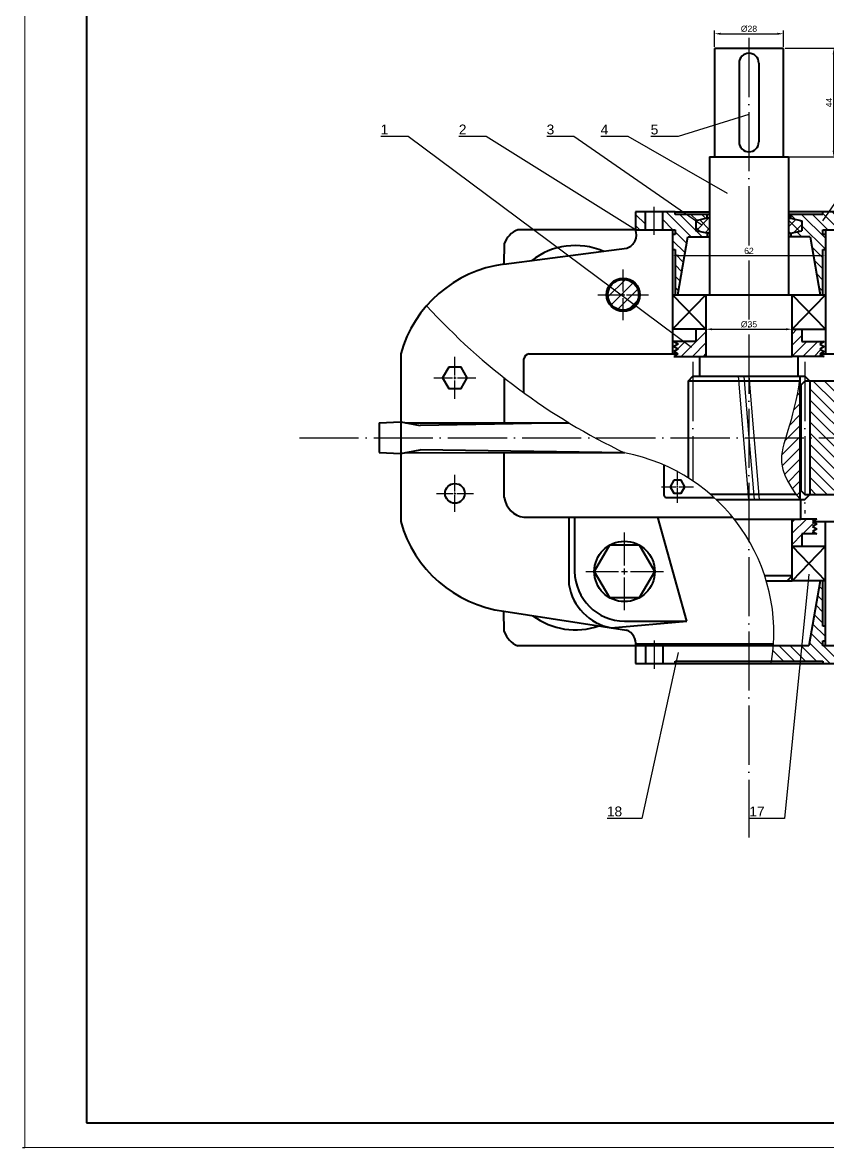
# Model space of a CAD drawing. Header units: millimetres. Extents: x 0 to 2913, y 0 to 841.
# Drawn here: x 0 to 326.5, y 0 to 456.5 of the extents above; entities that cross this region are included whole.
import ezdxf
from ezdxf import colors
from ezdxf.entities.mleader import LeaderData, LeaderLine
from ezdxf.math import Vec2, Vec3

# ---------------------------------------------------------------- set-up
doc = ezdxf.new("R2010")
doc.units = ezdxf.units.MM
for name, pattern in [('ACAD_ISO04W100', [30, 24, -3, 0, -3]), ('CENTER2', [28.575, 19.05, -3.175, 3.175, -3.175]), ('DASHED2', [9.525, 6.35, -3.175])]:
    doc.linetypes.add(name, pattern=pattern)
doc.layers.get('0').update_dxf_attribs({"linetype": 'ACAD_ISO04W100'})
doc.layers.add('1', color=1, linetype='Continuous')
doc.layers.add('2', color=255, linetype='Continuous')
doc.layers.add('文字', color=7, linetype='Continuous', lineweight=15)
doc.layers.add('粗实线', color=7, linetype='Continuous', lineweight=30)
doc.styles.get("Standard").update_dxf_attribs({"font": 'arial.ttf'})
doc.dimstyles.new('ISO-25', dxfattribs={"dimtxt": 2.5, "dimasz": 2.5, "dimexe": 1.25, "dimexo": 0.625, "dimtad": 1, "dimtxsty": 'Standard', "dimcen": 2.5, "dimadec": 0, "dimazin": 0, "dimtfac": 1, "dimtmove": 0, "dimatfit": 3, "dimfxl": 1, "dimarcsym": 0})
pattern_1 = [(45, (-2254.677, -853.864), (-2.245064, 2.245064), [])]
pattern_2 = [(135, (-2254.677, -853.864), (-2.245064, -2.245064), [])]

# ---------------------------------------------------------------- blocks, each defined once
blk = doc.blocks.new('*U18')
at = {"color": 0, "linetype": 'CENTER2', "transparency": 16777216}
for p, q in [((0, 2.451), (0, 15.755)), ((-15.755, 0), (-2.451, 0)), ((2.451, 0), (15.755, 0)), ((0, -15.755), (0, -2.451))]:
    blk.add_line(p, q, dxfattribs=at)
at = {"color": 0, "linetype": 'Continuous', "transparency": 16777216}
for p, q in [((-1.2255, 0), (1.2255, 0)), ((0, -1.2255), (0, 1.2255))]:
    blk.add_line(p, q, dxfattribs=at)
blk = doc.blocks.new('*U19')
at = {"color": 0, "linetype": 'CENTER2', "transparency": 16777216}
for p, q in [((0, 1), (0, 8.5)), ((-8.5, 0), (-1, 0)), ((1, 0), (8.5, 0)), ((0, -8.5), (0, -1))]:
    blk.add_line(p, q, dxfattribs=at)
at = {"color": 0, "linetype": 'Continuous', "transparency": 16777216}
for p, q in [((-0.5, 0), (0.5, 0)), ((0, -0.5), (0, 0.5))]:
    blk.add_line(p, q, dxfattribs=at)
blk = doc.blocks.new('*U20')
at = {"color": 0, "linetype": 'CENTER2', "transparency": 16777216}
for p, q in [((0, 0.8), (0, 7.5)), ((-7.5, 0), (-0.8, 0)), ((0.8, 0), (7.5, 0)), ((0, -7.5), (0, -0.8))]:
    blk.add_line(p, q, dxfattribs=at)
at = {"color": 0, "linetype": 'Continuous', "transparency": 16777216}
for p, q in [((-0.4, 0), (0.4, 0)), ((0, -0.4), (0, 0.4))]:
    blk.add_line(p, q, dxfattribs=at)
blk = doc.blocks.new('*U23')
at = {"color": 0, "linetype": 'CENTER2', "transparency": 16777216}
for p, q in [((0, 1.351), (0, 10.255)), ((-10.255, 0), (-1.351, 0)), ((1.351, 0), (10.255, 0)), ((0, -10.255), (0, -1.351))]:
    blk.add_line(p, q, dxfattribs=at)
at = {"color": 0, "linetype": 'Continuous', "transparency": 16777216}
for p, q in [((-0.6755, 0), (0.6755, 0)), ((0, -0.6755), (0, 0.6755))]:
    blk.add_line(p, q, dxfattribs=at)
blk = doc.blocks.new('*U31')
at = {"color": 0, "linetype": 'CENTER2', "transparency": 16777216}
for p, q in [((0, 0.6), (0, 6.5)), ((-6.5, 0), (-0.6, 0)), ((0.6, 0), (6.5, 0)), ((0, -6.5), (0, -0.6))]:
    blk.add_line(p, q, dxfattribs=at)
at = {"color": 0, "linetype": 'Continuous', "transparency": 16777216}
for p, q in [((-0.3, 0), (0.3, 0)), ((0, -0.3), (0, 0.3))]:
    blk.add_line(p, q, dxfattribs=at)
blk = doc.blocks.new('_None')
blk = doc.blocks.new('*D43')
at = {"color": 0, "linetype": 'ByBlock', "lineweight": -2, "transparency": 16777216}
for p, q in [((309.29, 445.99), (330.27, 445.99)), ((329.02, 443.49), (329.02, 404.49)), ((309.29, 401.99), (330.27, 401.99))]:
    blk.add_line(p, q, dxfattribs=at)
at = {"color": 0, "linetype": 'ByBlock', "lineweight": -3, "transparency": 16777216}
for points in [[(328.6, 443.49), (329.44, 443.49), (329.02, 445.99)], [(328.6, 404.49), (329.44, 404.49), (329.02, 401.99)]]:
    blk.add_solid(points, dxfattribs=at)
at = {"layer": 'Defpoints', "color": 0, "linetype": 'ByBlock', "lineweight": -3, "transparency": 16777216}
for p in [(308.67, 445.99), (308.67, 401.99), (329.02, 401.99)]:
    blk.add_point(p, dxfattribs=at)
at = {"color": 0, "linetype": 'ByBlock', "lineweight": -3, "transparency": 16777216, "insert": (327.15, 423.99), "char_height": 2.5, "attachment_point": 5, "rotation": 90}
blk.add_mtext('44', dxfattribs=at)
blk = doc.blocks.new('_DotSmall')
at = {"color": 0, "linetype": 'ByBlock', "lineweight": -3, "const_width": 0.5}
blk.add_lwpolyline([(-0.0625, 0, 1), (0.0625, 0, 1)], format="xyb", close=True, dxfattribs=at)
blk = doc.blocks.new('*D46')
at = {"color": 0, "linetype": 'ByBlock', "lineweight": -2, "transparency": 16777216}
for p, q in [((309.29, 445.99), (679.82, 445.99)), ((678.57, 443.49), (678.57, 290.49)), ((644.96, 287.99), (679.82, 287.99))]:
    blk.add_line(p, q, dxfattribs=at)
at = {"color": 0, "linetype": 'ByBlock', "lineweight": -3, "transparency": 16777216}
for points in [[(678.15, 443.49), (678.98, 443.49), (678.57, 445.99)], [(678.15, 290.49), (678.98, 290.49), (678.57, 287.99)]]:
    blk.add_solid(points, dxfattribs=at)
at = {"layer": 'Defpoints', "color": 0, "linetype": 'ByBlock', "lineweight": -3, "transparency": 16777216}
for p in [(308.67, 445.99), (644.34, 287.99), (678.57, 287.99)]:
    blk.add_point(p, dxfattribs=at)
at = {"color": 0, "linetype": 'ByBlock', "lineweight": -3, "transparency": 16777216, "insert": (676.66, 366.99), "char_height": 2.5, "attachment_point": 5, "rotation": 90}
blk.add_mtext('158', dxfattribs=at)
blk = doc.blocks.new('*D108')
at = {"color": 0, "lineweight": -2, "transparency": 16777216}
for p, q in [((280.67, 446.61), (280.67, 453.16)), ((283.17, 451.91), (306.17, 451.91)), ((308.67, 446.61), (308.67, 453.16))]:
    blk.add_line(p, q, dxfattribs=at)
at = {"color": 0, "lineweight": -3, "transparency": 16777216}
for points in [[(283.17, 452.33), (283.17, 451.5), (280.67, 451.91)], [(306.17, 452.33), (306.17, 451.5), (308.67, 451.91)]]:
    blk.add_solid(points, dxfattribs=at)
at = {"layer": 'Defpoints', "color": 0, "lineweight": -3, "transparency": 16777216}
for p in [(308.67, 451.91), (280.67, 445.99), (308.67, 445.99)]:
    blk.add_point(p, dxfattribs=at)
at = {"color": 0, "lineweight": -3, "transparency": 16777216, "insert": (294.67, 453.88), "char_height": 2.5, "attachment_point": 5}
blk.add_mtext('%%C28', dxfattribs=at)
blk = doc.blocks.new('*D112')
at = {"color": 0, "linetype": 'ByBlock', "lineweight": -2, "transparency": 16777216}
for p, q in [((277.17, 345.36), (277.17, 330.76)), ((312.17, 345.36), (312.17, 330.76)), ((279.67, 332.01), (309.67, 332.01))]:
    blk.add_line(p, q, dxfattribs=at)
at = {"color": 0, "linetype": 'ByBlock', "lineweight": -3, "transparency": 16777216}
for points in [[(279.67, 332.42), (279.67, 331.59), (277.17, 332.01)], [(309.67, 332.42), (309.67, 331.59), (312.17, 332.01)]]:
    blk.add_solid(points, dxfattribs=at)
at = {"layer": 'Defpoints', "color": 0, "linetype": 'ByBlock', "lineweight": -3, "transparency": 16777216}
for p in [(277.17, 345.99), (312.17, 345.99), (312.17, 332.01)]:
    blk.add_point(p, dxfattribs=at)
at = {"color": 0, "linetype": 'ByBlock', "lineweight": -3, "transparency": 16777216, "insert": (294.67, 333.98), "char_height": 2.5, "attachment_point": 5}
blk.add_mtext('%%C35', dxfattribs=at)
blk = doc.blocks.new('*D114')
at = {"color": 0, "linetype": 'ByBlock', "lineweight": -2, "transparency": 16777216}
for p, q in [((263.67, 363.76), (263.67, 360.65)), ((266.17, 361.9), (323.17, 361.9)), ((325.67, 363.76), (325.67, 360.65))]:
    blk.add_line(p, q, dxfattribs=at)
at = {"color": 0, "linetype": 'ByBlock', "lineweight": -3, "transparency": 16777216}
for points in [[(266.17, 362.32), (266.17, 361.49), (263.67, 361.9)], [(323.17, 362.32), (323.17, 361.49), (325.67, 361.9)]]:
    blk.add_solid(points, dxfattribs=at)
at = {"layer": 'Defpoints', "color": 0, "linetype": 'ByBlock', "lineweight": -3, "transparency": 16777216}
for p in [(263.67, 364.39), (325.67, 364.39), (325.67, 361.9)]:
    blk.add_point(p, dxfattribs=at)
at = {"color": 0, "linetype": 'ByBlock', "lineweight": -3, "transparency": 16777216, "insert": (294.67, 363.8), "char_height": 2.5, "attachment_point": 5}
blk.add_mtext('62', dxfattribs=at)

msp = doc.modelspace()

# ---------------------------------------------------------------- hatches: boundary and pattern name
at = {"layer": '2', "true_color": 0xffffff}
h = msp.add_hatch(dxfattribs=at)
h.set_pattern_fill('ANSI31', angle=90)
h.set_pattern_definition(pattern_2)
h.paths.add_polyline_path([(329.67, 379.588), (324.67, 379.588), (324.67, 378.588), (311.67, 378.588), (311.67, 377.088), (316.168, 375.988), (316.168, 371.988), (311.67, 370.968), (311.67, 369.468), (319.451, 369.468), (323.492, 345.988), (324.67, 345.988), (324.67, 364.388), (325.67, 364.388), (325.67, 370.388), (324.67, 370.388), (324.67, 372.388), (329.67, 372.388)])
h.paths.add_polyline_path([(273.172, 375.988), (277.67, 377.088), (277.67, 378.588), (264.67, 378.588), (264.67, 379.588), (259.67, 379.588), (259.67, 372.388), (264.67, 372.388), (264.67, 370.388), (263.67, 370.388), (263.67, 364.388), (264.67, 364.388), (264.67, 345.988), (265.847, 345.988), (269.888, 369.468), (277.67, 369.468), (277.67, 370.968), (273.172, 371.988)])
h.paths.add_polyline_path([(252.67, 379.588), (248.67, 379.588), (248.67, 372.388), (252.67, 372.388)])
h.paths.add_polyline_path([(340.67, 379.588), (336.67, 379.588), (336.67, 372.388), (340.67, 372.388)])
h.paths.add_polyline_path([(372.67, 381.988), (367.17, 381.988), (367.17, 372.388), (372.67, 372.388)])
h.paths.add_polyline_path([(424.67, 380.988), (388.67, 380.988), (388.67, 381.988), (381.67, 381.988), (381.67, 372.388), (388.67, 372.388), (388.67, 370.388), (387.17, 370.388), (387.17, 362.388), (388.67, 362.388), (388.67, 347.988), (389.502, 347.988), (394.751, 372.388), (424.67, 372.388)])
h.paths.add_polyline_path([(467.67, 381.988), (460.67, 381.988), (460.67, 380.988), (424.67, 380.988), (424.67, 372.388), (454.597, 372.388), (459.828, 347.988), (460.67, 347.988), (460.67, 362.388), (462.17, 362.388), (462.17, 370.388), (460.67, 370.388), (460.67, 372.388), (467.67, 372.388)])
h.paths.add_polyline_path([(482.17, 381.988), (476.67, 381.988), (476.67, 372.388), (482.17, 372.388)])
h.paths.add_polyline_path([(460.674, 205.588), (462.173, 205.588), (462.172, 213.588), (460.674, 213.588), (460.674, 227.988), (459.841, 227.988), (454.91, 205.065), (445.67, 205.065), (445.67, 203.065), (450.275, 202.026), (450.275, 198.026), (445.67, 196.988), (445.67, 194.988), (460.674, 194.988), (460.674, 193.988), (467.674, 193.988), (467.674, 203.588), (460.674, 203.588)])
h.paths.add_polyline_path([(399.065, 202.026), (403.67, 203.065), (403.67, 205.065), (394.43, 205.065), (389.515, 227.988), (388.674, 227.988), (388.674, 213.588), (387.174, 213.588), (387.174, 205.588), (388.674, 205.588), (388.674, 203.588), (381.674, 203.588), (381.674, 193.988), (388.674, 193.988), (388.674, 194.988), (403.67, 194.988), (403.67, 196.988), (399.065, 198.026)])
h.paths.add_polyline_path([(372.674, 203.588), (367.174, 203.588), (367.174, 193.988), (372.674, 193.988)])
h.paths.add_polyline_path([(482.174, 193.988), (476.674, 193.988), (476.674, 203.588), (482.174, 203.588)])
h.paths.add_polyline_path([(329.67, 203.588), (324.67, 203.588), (324.67, 205.588), (325.67, 205.588), (325.67, 211.588), (324.67, 211.588), (324.67, 229.988), (323.492, 229.988), (318.949, 203.588), (304.584, 203.588, -0.0209845), (303.887, 197.388), (324.67, 197.388), (324.67, 196.388), (329.67, 196.388)])
h.paths.add_polyline_path([(340.67, 203.588), (336.67, 203.588), (336.67, 196.388), (340.67, 196.388)])
h = msp.add_hatch(dxfattribs=at)
h.set_pattern_fill('ANSI31')
h.set_pattern_definition(pattern_1)
h.paths.add_polyline_path([(550.7, 255.526), (550.7, 260.934, 0.0022841), (543.997, 259.545), (543.997, 254.988, -0.22828), (542.997, 253.988), (509.128, 253.988, 0.0103103), (506.52, 245.988), (539.694, 245.988, 0.4403204)])
h.paths.add_polyline_path([(461.67, 251.988), (459.067, 253.48), (461.67, 254.988), (459.022, 256.488), (461.67, 257.988), (447.17, 257.988), (447.17, 243.988), (451.17, 243.988), (451.17, 248.988), (461.67, 248.988), (459.067, 250.48)])
h.paths.add_polyline_path([(402.17, 257.988), (387.67, 257.988), (390.317, 256.488), (387.67, 254.988), (390.272, 253.48), (387.67, 251.988), (390.272, 250.48), (387.67, 248.988), (398.17, 248.988), (398.17, 243.988), (402.17, 243.988)])
h.paths.add_polyline_path([(322.17, 251.002), (320.46, 251.998), (322.17, 252.995), (320.417, 253.988), (320.512, 253.988), (322.182, 254.988), (315.67, 254.988), (312.17, 254.988), (312.17, 243.988), (316.17, 243.988), (316.17, 249.009), (322.17, 249.009), (320.46, 250.005)])
h.paths.add_polyline_path([(325.168, 324.967), (323.443, 325.979), (325.17, 326.988), (316.17, 326.988), (316.17, 331.988), (312.17, 331.988), (312.167, 320.942), (316.165, 320.942), (325.179, 320.942), (323.446, 321.941), (325.171, 322.952), (323.442, 323.957)])
h.paths.add_polyline_path([(277.17, 331.988), (273.17, 331.988), (273.17, 326.988), (264.17, 326.988), (265.9, 325.991), (264.161, 325.001), (265.887, 324), (264.148, 323.012), (265.916, 321.988), (265.843, 321.988), (264.155, 320.996), (273.166, 320.996), (277.17, 320.996)])
h.paths.add_polyline_path([(402.17, 331.988), (398.17, 331.988), (398.17, 325.699), (387.67, 325.699), (390.268, 324.199), (387.67, 322.699), (390.262, 321.227), (387.67, 319.699), (390.266, 318.214), (387.67, 316.699), (397.67, 316.708), (397.67, 316.708), (402.17, 316.708)])
h.paths.add_polyline_path([(461.67, 319.708), (459.081, 321.192), (461.67, 322.708), (459.062, 324.225), (461.67, 325.708), (451.17, 325.708), (451.17, 331.988), (447.17, 331.988), (447.17, 316.708), (461.67, 316.708), (459.125, 318.119)])
h.paths.add_polyline_path([(475.915, 347.988, 1), (488.425, 347.988, 1)])
h.paths.add_polyline_path([(475.915, 227.988, 1), (488.425, 227.988, 1)])
h.paths.add_polyline_path([(343.208, 229.988, 1), (355.718, 229.988, 1)])
h.paths.add_polyline_path([(343.208, 345.988, 1), (355.718, 345.988, 1)])
h.paths.add_polyline_path([(237.415, 345.988, 1), (249.925, 345.988, 1)])
h = msp.add_hatch(dxfattribs=at)
h.set_pattern_fill('ANSI31')
h.set_pattern_definition(pattern_1)
edge = h.paths.add_edge_path()
edge.add_line((315.342, 287.988), (309.537, 287.988))
edge.add_spline(control_points=[(309.537, 287.988), (308.374, 284.077), (306.34, 275.68), (311.802, 267.672), (313.841, 264.988)], knot_values=[0.5972081, 0.5972081, 0.5972081, 0.5972081, 1, 1.6808402, 1.6808402, 1.6808402, 1.6808402], degree=3, periodic=0)
edge.add_spline(control_points=[(313.841, 264.988), (314.661, 263.909), (315.255, 263.21), (315.342, 263.033)], knot_values=[1.6808402, 1.6808402, 1.6808402, 1.6808402, 1.9544883, 1.9544883, 1.9544883, 1.9544883], degree=3, periodic=0)
edge.add_line((315.342, 263.058), (315.342, 287.988))
edge = h.paths.add_edge_path()
edge.add_spline(control_points=[(315.342, 312.988), (313.879, 301.32), (311.261, 293.786), (309.537, 287.988)], knot_values=[0, 0, 0, 0, 0.5972081, 0.5972081, 0.5972081, 0.5972081], degree=3, periodic=0)
edge.add_line((309.537, 287.988), (315.342, 287.988))
edge.add_line((315.342, 287.988), (315.342, 312.988))
h = msp.add_hatch(dxfattribs=at)
h.set_pattern_fill('ANSI31', angle=90)
h.set_pattern_definition(pattern_2)
h.paths.add_polyline_path([(529.997, 310.988), (521.997, 310.988), (519.997, 308.988), (519.997, 294.988), (505.336, 294.988), (505.336, 287.988), (529.997, 287.988)])
h.paths.add_polyline_path([(529.997, 287.988), (505.336, 287.988), (505.336, 280.988), (519.997, 280.988), (519.997, 266.988), (521.997, 264.988), (529.997, 264.988)])
h.paths.add_polyline_path([(460.674, 308.988), (458.674, 310.988), (451.67, 310.988), (447.17, 310.988), (447.431, 287.988), (475.336, 287.988), (475.336, 294.988), (460.674, 294.988)])
h.paths.add_polyline_path([(460.674, 280.988), (475.336, 280.988), (475.336, 287.988), (447.431, 287.988), (447.67, 266.988), (447.17, 266.988), (447.17, 264.988), (458.674, 264.988), (460.674, 266.988)])
h.paths.add_polyline_path([(401.67, 310.988), (399.67, 310.988), (390.697, 310.988), (388.697, 308.988), (388.697, 294.988), (374.035, 294.988), (374.035, 287.988), (401.67, 287.988)])
h.paths.add_polyline_path([(401.67, 287.988), (374.035, 287.988), (374.035, 280.988), (388.697, 280.988), (388.697, 266.988), (390.697, 264.988), (402.17, 264.988), (402.17, 266.988), (401.67, 266.988)])
h.paths.add_polyline_path([(329.374, 308.988), (327.374, 310.988), (319.374, 310.988), (319.374, 287.988), (344.035, 287.988), (344.035, 294.988), (329.374, 294.988)])
h.paths.add_polyline_path([(329.374, 280.988), (344.035, 280.988), (344.035, 287.988), (319.374, 287.988), (319.374, 264.988), (327.374, 264.988), (329.374, 266.988)])
at = {"layer": '粗实线', "lineweight": -3, "true_color": 0xffffff}
h = msp.add_hatch(dxfattribs=at)
h.set_pattern_fill('ANSI37')
h.paths.add_polyline_path([(556.105, 521.905), (554.005, 521.905), (554.005, 515.675), (556.105, 515.675)])
h.paths.add_polyline_path([(554.005, 509.445), (556.105, 509.445), (556.105, 515.675), (554.005, 515.675)])
h.paths.add_polyline_path([(278.67, 377.088), (277.67, 377.088), (273.172, 375.988), (273.172, 371.988), (277.67, 370.968), (278.67, 370.968)])
h.paths.add_polyline_path([(316.168, 375.988), (311.67, 377.088), (310.67, 377.088), (310.67, 370.968), (311.67, 370.968), (316.168, 371.988)])
h.paths.add_polyline_path([(450.275, 198.026), (450.275, 202.026), (445.67, 203.065), (444.67, 203.065), (444.67, 196.988), (445.67, 196.988)])
h.paths.add_polyline_path([(404.67, 203.065), (403.67, 203.065), (399.065, 202.026), (399.065, 198.026), (403.67, 196.988), (404.67, 196.988)])

# ---------------------------------------------------------------- linework, layer by layer
for p, q in [((294.67, 450.224), (294.67, 125.752)), ((256.17, 370.275), (256.17, 381.701)), ((271.966, 318.737), (271.966, 270.443)), ((317.374, 318.737), (317.374, 257.239)), ((256.17, 205.701), (256.17, 194.275))]:
    msp.add_line(p, q)
at = {"color": 7, "true_color": 0xffffff}
msp.add_line((112.353, 287.988), (644.336, 287.988), dxfattribs=at)
at = {"layer": '1', "color": 4}
msp.add_line((312.17, 331.988), (316.17, 331.988), dxfattribs=at)
at = {"layer": '1', "linetype": 'DASHED2'}
msp.add_line((315.342, 310.988), (315.342, 264.988), dxfattribs=at)
at = {"layer": '1'}
msp.add_line((294.67, 243.988), (294.67, 243.988), dxfattribs=at)
at = {"layer": '2', "lineweight": 40}
for p, q in [((308.67, 445.988), (280.67, 445.988)), ((280.67, 445.988), (280.67, 401.988)), ((308.67, 401.988), (308.67, 445.988)), ((290.67, 439.988), (290.67, 407.988)), ((298.67, 439.988), (298.67, 407.988)), ((278.67, 401.988), (310.67, 401.988)), ((278.67, 401.988), (278.67, 345.988)), ((310.67, 401.988), (310.67, 345.988)), ((264.67, 379.588), (248.67, 379.588)), ((248.67, 379.588), (248.67, 372.388)), ((252.67, 372.388), (252.67, 379.588)), ((259.67, 372.388), (259.67, 379.588)), ((264.67, 378.588), (264.67, 379.588)), ((264.67, 379.588), (278.67, 379.588)), ((324.67, 379.588), (310.67, 379.588)), ((340.67, 379.588), (324.67, 379.588)), ((324.67, 378.588), (324.67, 379.588)), ((278.67, 378.588), (264.67, 378.588)), ((277.67, 377.088), (273.172, 375.988)), ((273.172, 375.988), (273.172, 371.988)), ((277.67, 377.088), (277.67, 378.588)), ((278.67, 377.088), (277.67, 377.088)), ((324.67, 378.588), (310.67, 378.588)), ((310.67, 377.088), (311.67, 377.088)), ((311.67, 377.088), (311.67, 378.588)), ((311.67, 377.088), (316.168, 375.988)), ((316.168, 375.988), (316.168, 371.988)), ((248.67, 372.388), (200.916, 372.388)), ((248.67, 372.388), (264.67, 372.388)), ((263.67, 372.388), (263.67, 321.988)), ((264.67, 370.388), (263.67, 370.388)), ((264.67, 372.388), (264.67, 370.388)), ((277.67, 370.968), (273.172, 371.988)), ((278.67, 370.968), (277.67, 370.968)), ((277.67, 370.968), (277.67, 369.468)), ((310.67, 370.968), (311.67, 370.968)), ((311.67, 370.968), (316.168, 371.988)), ((311.67, 370.968), (311.67, 369.468)), ((324.67, 370.388), (324.67, 372.388)), ((324.67, 372.388), (340.67, 372.388)), ((325.67, 370.388), (324.67, 370.388)), ((325.67, 372.388), (325.67, 321.988)), ((195.392, 366.63), (195.222, 358.425)), ((265.847, 345.988), (269.888, 369.468)), ((269.888, 369.468), (278.67, 369.468)), ((319.451, 369.468), (310.67, 369.468)), ((319.451, 369.468), (323.492, 345.988)), ((195.222, 358.425), (245.164, 364.92)), ((263.67, 364.388), (264.67, 364.388)), ((264.67, 364.388), (264.67, 345.988)), ((324.67, 345.988), (324.67, 364.388)), ((324.67, 364.388), (325.67, 364.388)), ((263.67, 345.988), (277.17, 345.988)), ((277.17, 345.988), (263.67, 331.988)), ((263.67, 345.988), (277.17, 331.988)), ((277.17, 345.988), (277.17, 331.988)), ((277.17, 345.988), (312.17, 345.988)), ((312.17, 331.988), (312.17, 345.988)), ((312.17, 345.988), (325.67, 345.988)), ((312.17, 345.988), (325.67, 331.988)), ((325.67, 345.988), (312.17, 331.988)), ((277.17, 331.988), (263.67, 331.988)), ((277.17, 331.988), (273.17, 331.988)), ((273.17, 331.988), (273.17, 326.988)), ((277.17, 331.988), (277.17, 320.996)), ((312.167, 320.942), (312.17, 331.988)), ((312.17, 331.988), (325.67, 331.988)), ((265.9, 325.991), (264.161, 325.001)), ((264.161, 325.001), (265.891, 323.998)), ((273.17, 326.988), (264.17, 326.988)), ((264.17, 326.988), (265.902, 325.989)), ((316.17, 326.988), (325.17, 326.988)), ((325.168, 324.967), (323.442, 323.957)), ((325.17, 326.988), (323.443, 325.979)), ((323.443, 325.979), (325.168, 324.967)), ((153.392, 321.988), (153.392, 253.988)), ((203.392, 306.217), (203.392, 319.988)), ((205.392, 321.988), (262.432, 321.988)), ((262.432, 321.988), (265.856, 321.988)), ((265.887, 324), (264.148, 323.012)), ((264.148, 323.012), (265.879, 322.009)), ((265.879, 322.009), (264.155, 320.996)), ((264.155, 320.996), (273.166, 320.996)), ((273.166, 320.996), (277.17, 320.996)), ((274.67, 320.996), (274.67, 312.988)), ((277.17, 320.996), (312.165, 320.942)), ((316.165, 320.942), (312.165, 320.942)), ((314.67, 312.988), (314.67, 320.942)), ((325.179, 320.942), (316.165, 320.942)), ((323.442, 323.957), (325.171, 322.952)), ((325.171, 322.952), (323.446, 321.941)), ((323.446, 321.941), (325.179, 320.942)), ((323.526, 321.988), (388.966, 321.963)), ((195.392, 312.273), (195.392, 294.042)), ((269.966, 310.988), (271.966, 312.988)), ((315.075, 310.988), (269.966, 310.988)), ((269.966, 310.988), (269.966, 271.745)), ((271.966, 312.988), (317.374, 312.988)), ((315.342, 312.988), (315.342, 262.988)), ((315.835, 309.473), (317.374, 310.988)), ((317.374, 312.988), (319.374, 310.988)), ((397.67, 310.988), (317.374, 310.988)), ((319.374, 310.988), (319.374, 264.988)), ((315.835, 266.503), (315.835, 309.473)), ((144.693, 293.988), (153.392, 294.401)), ((144.693, 293.988), (144.693, 281.988)), ((153.392, 294.375), (161.266, 292.959)), ((155.376, 294.018), (221.67, 294.058)), ((221.67, 294.058), (161.266, 292.959)), ((153.392, 281.601), (161.266, 283.017)), ((244.228, 281.846), (161.264, 283.055)), ((144.693, 281.988), (153.392, 281.601)), ((155.376, 281.958), (244.228, 281.846)), ((195.392, 263.728), (195.392, 281.902)), ((260.071, 276.967), (260.071, 264.728)), ((313.841, 264.988), (279.09, 264.988)), ((317.374, 264.988), (315.835, 266.503)), ((317.374, 262.988), (319.374, 264.988)), ((317.374, 264.988), (402.17, 264.988)), ((261.071, 263.728), (280.507, 263.728)), ((281.307, 262.988), (317.374, 262.988)), ((315.67, 254.988), (315.67, 262.988)), ((203.392, 255.728), (288.071, 255.728)), ((221.67, 255.728), (221.67, 228.41)), ((223.969, 255.728), (223.969, 233.728)), ((269.498, 213.503), (257.692, 255.728)), ((288.666, 254.988), (315.67, 254.988)), ((312.17, 243.988), (312.17, 254.988)), ((322.182, 254.988), (315.67, 254.988)), ((322.17, 252.995), (320.46, 251.998)), ((320.46, 251.998), (322.17, 251.002)), ((322.182, 254.988), (320.466, 253.96)), ((320.466, 253.96), (322.17, 252.995)), ((320.512, 253.988), (389.396, 253.988)), ((325.67, 229.988), (325.67, 253.988)), ((322.17, 249.009), (316.17, 249.009)), ((316.17, 249.009), (316.17, 243.988)), ((322.17, 251.002), (320.46, 250.005)), ((320.46, 250.005), (322.17, 249.009)), ((312.17, 229.988), (312.17, 243.988)), ((312.17, 243.988), (325.67, 243.988)), ((312.17, 243.988), (325.67, 229.988)), ((325.67, 243.988), (312.17, 229.988)), ((312.17, 231.988), (301.051, 231.988)), ((301.677, 229.988), (310.17, 229.988)), ((310.17, 229.988), (312.17, 231.988)), ((310.17, 229.988), (312.17, 229.988)), ((325.67, 229.988), (312.17, 229.988)), ((323.492, 229.988), (318.949, 203.588)), ((324.67, 211.588), (324.67, 229.988)), ((325.67, 203.588), (325.67, 229.988)), ((195.222, 217.551), (245.001, 209.906)), ((195.392, 209.346), (195.222, 217.551)), ((238.746, 210.866), (269.498, 213.503)), ((244.195, 213.503), (269.498, 213.503)), ((325.67, 211.588), (324.67, 211.588)), ((325.67, 205.588), (325.67, 211.588)), ((324.67, 203.588), (324.67, 205.588)), ((324.67, 205.588), (325.67, 205.588)), ((248.67, 203.588), (200.916, 203.588)), ((264.67, 203.588), (248.67, 203.588)), ((248.67, 203.588), (248.67, 196.388)), ((304.584, 204.259), (248.739, 204.259)), ((252.67, 203.588), (252.67, 196.388)), ((259.67, 203.588), (259.67, 196.388)), ((318.949, 203.588), (264.67, 203.588)), ((340.67, 203.588), (324.67, 203.588)), ((248.67, 196.388), (264.67, 196.388)), ((264.67, 196.388), (264.67, 197.388)), ((264.67, 197.388), (324.67, 197.388)), ((264.67, 196.388), (324.67, 196.388)), ((324.67, 197.388), (324.67, 196.388)), ((324.67, 196.388), (340.67, 196.388))]:
    msp.add_line(p, q, dxfattribs=at)
at = {"layer": '2'}
for p, q in [((280.67, 401.988), (308.67, 401.988)), ((310.67, 378.588), (310.67, 377.088)), ((310.67, 377.088), (310.67, 370.968)), ((263.67, 370.388), (263.67, 364.388)), ((310.67, 369.468), (310.67, 370.968)), ((325.67, 364.388), (325.67, 370.388)), ((263.67, 331.988), (263.67, 345.988)), ((264.67, 345.988), (265.847, 345.988)), ((323.492, 345.988), (324.67, 345.988)), ((325.67, 331.988), (325.67, 345.988)), ((312.17, 331.988), (312.17, 331.988)), ((294.67, 262.988), (290.399, 312.988)), ((292.52, 312.988), (294.67, 287.988)), ((294.67, 312.988), (298.797, 262.988)), ((319.374, 310.988), (327.374, 310.988)), ((294.67, 287.988), (296.819, 262.988)), ((312.17, 243.988), (312.17, 243.988)), ((325.67, 243.988), (325.67, 229.988)), ((324.67, 229.988), (323.492, 229.988))]:
    msp.add_line(p, q, dxfattribs=at)
at = {"layer": '2', "color": 4, "lineweight": 40}
msp.add_line((316.17, 331.988), (316.17, 326.988), dxfattribs=at)
at = {"layer": '2', "lineweight": 40}
for points in [[(172.892, 316.603), (170.392, 312.273), (172.892, 307.943), (177.892, 307.943), (180.392, 312.273), (177.892, 316.603)], [(264.217, 270.707), (262.717, 268.109), (264.217, 265.511), (267.217, 265.511), (268.717, 268.109), (267.217, 270.707)], [(238.068, 244.342), (231.94, 233.728), (238.068, 223.115), (250.323, 223.115), (256.45, 233.728), (250.323, 244.342)]]:
    msp.add_lwpolyline(points, close=True, dxfattribs=at)
for centre, radius in [((243.67, 345.988), 6.755), ((243.67, 345.988), 6.255), ((175.392, 265.423), 4), ((244.195, 233.728), 12.255)]:
    msp.add_circle(centre, radius, dxfattribs=at)
for centre, radius, start, end in [((294.67, 439.988), 4, 0, 180), ((294.67, 407.988), 4, 180, 0), ((204.442, 363.477), 9.583, 111.58679, 160.79057), ((243.28, 370.361), 5.759, 289.101, 20.60879), ((224.281, 337.03), 28.929, 67.05701, 127.76203), ((202.054, 308.353), 50.535, 97.7695, 164.34747), ((205.568, 319.813), 2.182, 94.60804, 175.39196), ((204.656, 264.992), 9.35, 187.7697, 262.2303), ((261.378, 265.035), 1.342, 193.21044, 256.78956), ((202.054, 267.623), 50.535, 195.65253, 262.2305), ((244.474, 234.008), 20.507, 180.78159, 269.22219), ((242.517, 231.619), 21.092, 188.74996, 259.70157), ((224.281, 238.946), 28.929, 233.33413, 289.20252), ((204.442, 212.499), 9.583, 199.20943, 248.41321), ((242.99, 204.514), 5.755, 350.74285, 69.54604)]:
    msp.add_arc(centre, radius, start, end, dxfattribs=at)
at = {"layer": '2'}
for centre, radius, start, end in [((357.622, 518.243), 262.187, 222.37598, 244.374), ((230.404, 208.781), 74.361, 350.40666, 79.2865)]:
    msp.add_arc(centre, radius, start, end, dxfattribs=at)
for points in [[(315.342, 312.988), (312.892, 293.451), (301.515, 277.557), (315.67, 262.988), (315.342, 262.988)], [(0, 0), (0.333, 0), (0.667, 0), (1, 0)]]:
    msp.add_open_spline(points, degree=3, dxfattribs=at)
at = {"layer": '文字'}
for p, q in [((1, 841), (1, 0)), ((1, 0), (1190, 0))]:
    msp.add_line(p, q, dxfattribs=at)
at = {"layer": '粗实线', "lineweight": 40}
for p, q in [((26, 831), (26, 10)), ((26, 10), (1180, 10))]:
    msp.add_line(p, q, dxfattribs=at)

# ---------------------------------------------------------------- block references
at = {"linetype": 'CENTER2'}
for name, p in [('*U23', (243.67, 345.988)), ('*U19', (175.392, 312.273)), ('*U31', (265.717, 268.109)), ('*U20', (175.392, 265.423)), ('*U18', (244.195, 233.728))]:
    msp.add_blockref(name, p, dxfattribs=at)

# ---------------------------------------------------------------- dimensions: what is measured, and where the dimension line sits
at = {"lineweight": -3}
dim = msp.add_linear_dim(base=(308.67, 451.914), p1=(280.67, 445.988), p2=(308.67, 445.988), text='%%C<>', dimstyle='ISO-25', override={"dimldrblk": 'DotSmall'}, dxfattribs=at)
dim.commit()
dim.dimension.update_dxf_attribs({"geometry": '*D108', "text_midpoint": (294.67, 453.885)})
at = {"color": 0, "linetype": 'ByBlock', "lineweight": -3}
for base, p2, picture, middle in [((329.021, 401.988), (308.67, 401.988), '*D43', (327.146, 423.988)), ((678.565, 287.988), (644.336, 287.988), '*D46', (676.664, 366.988))]:
    dim = msp.add_linear_dim(base=base, p1=(308.67, 445.988), p2=p2, angle=90, dimstyle='ISO-25', override={"dimldrblk": 'DotSmall'}, dxfattribs=at)
    dim.commit()
    dim.dimension.update_dxf_attribs({"geometry": picture, "text_midpoint": middle})
at = {"linetype": 'ByBlock', "lineweight": -3}
dim = msp.add_linear_dim(base=(325.67, 361.902), p1=(263.67, 364.388), p2=(325.67, 364.388), dimstyle='ISO-25', override={"dimldrblk": 'DotSmall'}, dxfattribs=at)
dim.commit()
dim.dimension.update_dxf_attribs({"geometry": '*D114', "text_midpoint": (294.67, 363.803)})
dim = msp.add_linear_dim(base=(312.17, 332.008), p1=(277.17, 345.988), p2=(312.17, 345.988), text='%%C<>', dimstyle='ISO-25', override={"dimldrblk": 'DotSmall'}, dxfattribs=at)
dim.commit()
dim.dimension.update_dxf_attribs({"geometry": '*D112', "text_midpoint": (294.67, 333.979)})

# ---------------------------------------------------------------- leaders
at = {"layer": '粗实线', "color": 0, "lineweight": -3}
ml = msp.add_multileader_mtext('Standard', dxfattribs=at)
ml.set_content('5')
ml.set_leader_properties()
ml.set_arrow_properties(name='NONE')
ml.build(insert=Vec2(0, 0))
ml.multileader.update_dxf_attribs({"text_left_attachment_type": 5, "text_right_attachment_type": 5, "dogleg_length": 6})
ctx = ml.context
ctx.base_point, ctx.plane_origin = Vec3(253.244, 410.246), Vec3(294.67, 419.116)
ctx.left_attachment, ctx.right_attachment, ctx.text_align_type = 5, 5, 2
notes = []
notes.append((ctx, [(0, (1, 1, 0), (265.896, 410.246), (-1, 0), 6, [(0, [(294.67, 419.116)], 0, [])])]))
ctx.mtext.insert, ctx.mtext.alignment, ctx.mtext.flow_direction = Vec3(257.896, 415.046), 3, 5
ml = msp.add_multileader_mtext('Standard', dxfattribs=at)
ml.set_content('1')
ml.set_leader_properties()
ml.set_arrow_properties(name='NONE')
ml.build(insert=Vec2(0, 0))
ml.multileader.update_dxf_attribs({"text_left_attachment_type": 5, "text_right_attachment_type": 5, "dogleg_length": 6})
ctx = ml.context
ctx.base_point, ctx.plane_origin = Vec3(144.897, 410.246), Vec3(271.412, 324.634)
ctx.left_attachment, ctx.right_attachment, ctx.text_align_type = 5, 5, 2
notes.append((ctx, [(0, (1, 1, 0), (156.37, 410.246), (-1, 0), 6, [(0, [(271.412, 324.634)], 0, [])])]))
ctx.mtext.insert, ctx.mtext.alignment, ctx.mtext.flow_direction = Vec3(148.37, 415.063), 3, 5
ml = msp.add_multileader_mtext('Standard', dxfattribs=at)
ml.set_content('2')
ml.set_leader_properties()
ml.set_arrow_properties(name='NONE')
ml.build(insert=Vec2(0, 0))
ml.multileader.update_dxf_attribs({"text_left_attachment_type": 5, "text_right_attachment_type": 5, "dogleg_length": 6})
ctx = ml.context
ctx.base_point, ctx.plane_origin = Vec3(175.436, 410.246), Vec3(248.67, 372.388)
ctx.left_attachment, ctx.right_attachment, ctx.text_align_type = 5, 5, 2
notes.append((ctx, [(0, (1, 1, 0), (188.085, 410.246), (-1, 0), 6, [(0, [(248.67, 372.388)], 0, [])])]))
ctx.mtext.insert, ctx.mtext.alignment, ctx.mtext.flow_direction = Vec3(180.085, 415.063), 3, 5
ml = msp.add_multileader_mtext('Standard', dxfattribs=at)
ml.set_content('3')
ml.set_leader_properties()
ml.set_arrow_properties(name='NONE')
ml.build(insert=Vec2(0, 0))
ml.multileader.update_dxf_attribs({"text_left_attachment_type": 5, "text_right_attachment_type": 5, "dogleg_length": 6})
ctx = ml.context
ctx.base_point, ctx.plane_origin = Vec3(211.07, 410.246), Vec3(275.489, 374.292)
ctx.left_attachment, ctx.right_attachment, ctx.text_align_type = 5, 5, 2
notes.append((ctx, [(0, (1, 1, 0), (223.689, 410.246), (-1, 0), 6, [(0, [(275.489, 374.292)], 0, [])])]))
ctx.mtext.insert, ctx.mtext.alignment, ctx.mtext.flow_direction = Vec3(215.689, 415.063), 3, 5
ml = msp.add_multileader_mtext('Standard', dxfattribs=at)
ml.set_content('4')
ml.set_leader_properties()
ml.set_arrow_properties(name='NONE')
ml.build(insert=Vec2(0, 0))
ml.multileader.update_dxf_attribs({"text_left_attachment_type": 5, "text_right_attachment_type": 5, "dogleg_length": 6})
ctx = ml.context
ctx.base_point, ctx.plane_origin = Vec3(232.839, 410.246), Vec3(285.989, 387.031)
ctx.left_attachment, ctx.right_attachment, ctx.text_align_type = 5, 5, 2
notes.append((ctx, [(0, (1, 1, 0), (245.606, 410.246), (-1, 0), 6, [(0, [(285.989, 387.031)], 0, [])])]))
ctx.mtext.insert, ctx.mtext.alignment, ctx.mtext.flow_direction = Vec3(237.606, 415.046), 3, 5
ml = msp.add_multileader_mtext('Standard', dxfattribs=at)
ml.set_content('34')
ml.set_leader_properties()
ml.set_arrow_properties(name='NONE')
ml.build(insert=Vec2(0, 0))
ml.multileader.update_dxf_attribs({"text_left_attachment_type": 5, "text_right_attachment_type": 5, "dogleg_length": 6})
ctx = ml.context
ctx.base_point, ctx.plane_origin = Vec3(354.174, 410.246), Vec3(324.67, 375.988)
ctx.left_attachment, ctx.right_attachment = 5, 5
notes.append((ctx, [(0, (1, 1, 0), (348.174, 410.246), (1, 0), 6, [(0, [(324.67, 375.988)], 0, [])])]))
ctx.mtext.insert, ctx.mtext.flow_direction = Vec3(356.174, 415.063), 5
ml = msp.add_multileader_mtext('Standard', dxfattribs=at)
ml.set_content('17')
ml.set_leader_properties()
ml.set_arrow_properties(name='NONE')
ml.build(insert=Vec2(0, 0))
ml.multileader.update_dxf_attribs({"text_left_attachment_type": 5, "text_right_attachment_type": 5, "dogleg_length": 6})
ctx = ml.context
ctx.base_point, ctx.plane_origin = Vec3(293.69, 133.539), Vec3(318.92, 232.69)
ctx.left_attachment, ctx.right_attachment, ctx.text_align_type = 5, 5, 2
notes.append((ctx, [(0, (1, 1, 0), (309.043, 133.539), (-1, 0), 6, [(0, [(318.92, 232.69)], 0, [])])]))
ctx.mtext.insert, ctx.mtext.alignment, ctx.mtext.flow_direction = Vec3(301.043, 138.356), 3, 5
ml = msp.add_multileader_mtext('Standard', dxfattribs=at)
ml.set_content('18')
ml.set_leader_properties()
ml.set_arrow_properties(name='NONE')
ml.build(insert=Vec2(0, 0))
ml.multileader.update_dxf_attribs({"text_left_attachment_type": 5, "text_right_attachment_type": 5, "dogleg_length": 6})
ctx = ml.context
ctx.base_point, ctx.plane_origin = Vec3(235.877, 133.539), Vec3(265.89, 200.801)
ctx.left_attachment, ctx.right_attachment, ctx.text_align_type = 5, 5, 2
notes.append((ctx, [(0, (1, 1, 0), (251.238, 133.539), (-1, 0), 6, [(0, [(265.89, 200.801)], 0, [])])]))
ctx.mtext.insert, ctx.mtext.alignment, ctx.mtext.flow_direction = Vec3(243.238, 138.356), 3, 5
for ctx, leaders in notes:
    for number, flags, end, landing, length, lines in leaders:
        leader = LeaderData()
        leader.index, (leader.has_last_leader_line, leader.has_dogleg_vector, leader.attachment_direction) = number, flags
        leader.last_leader_point, leader.dogleg_vector, leader.dogleg_length = Vec3(end), Vec3(landing), length
        for number, points, colour, breaks in lines:
            line = LeaderLine()
            line.index, line.vertices, line.color, line.breaks = number, Vec3.list(points), colors.encode_raw_color(colour), breaks
            leader.lines.append(line)
        ctx.leaders.append(leader)

doc.saveas('drawing.dxf')
